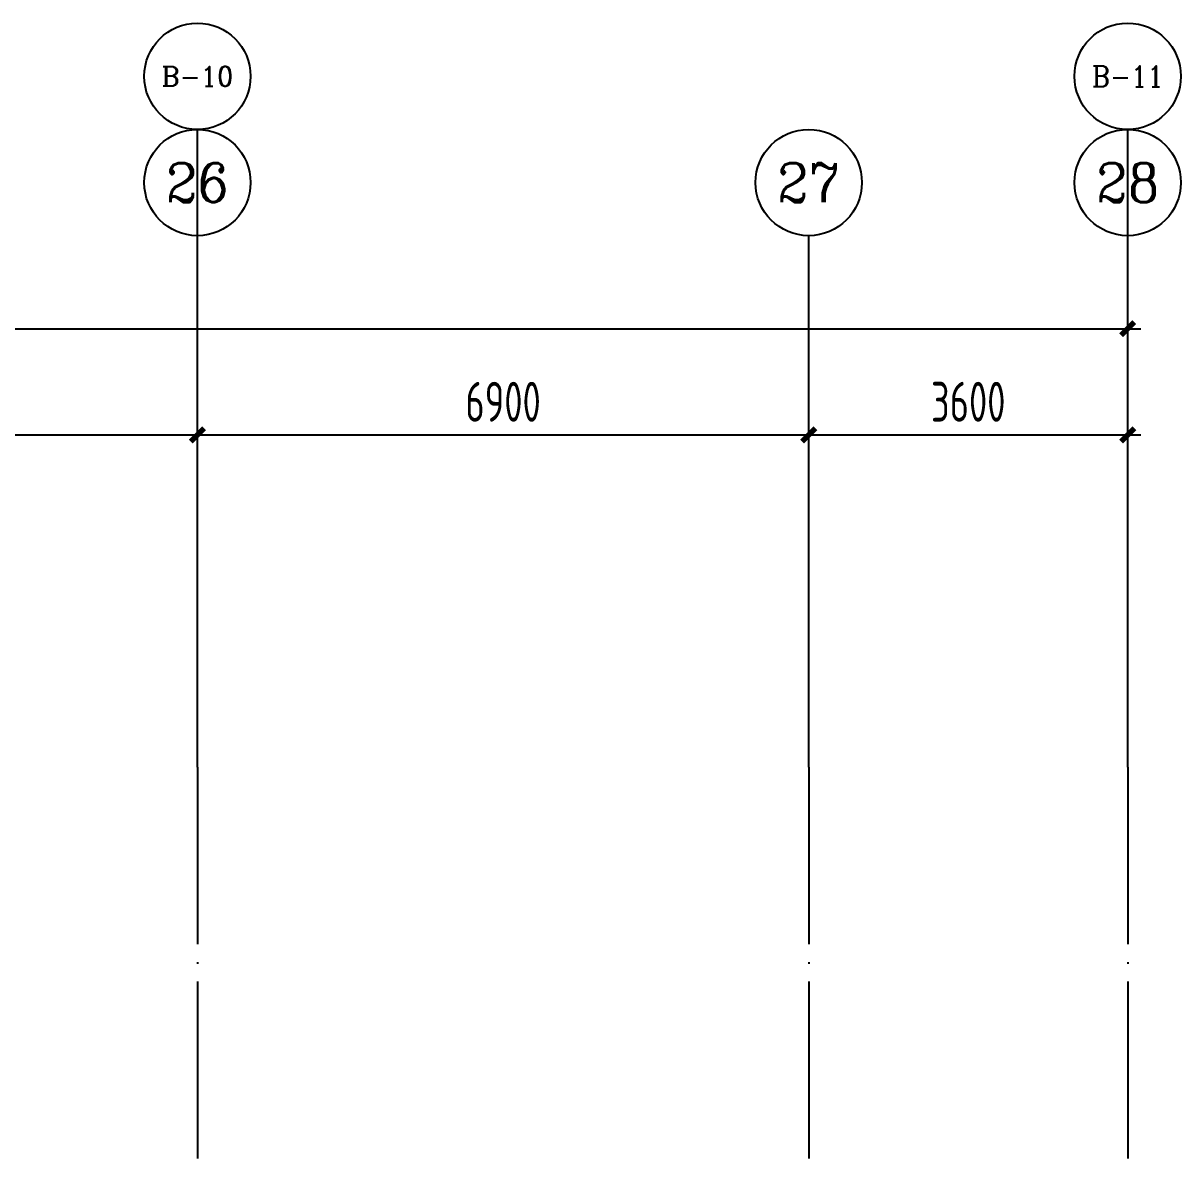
# Model space of a CAD drawing. Extents: x -502255 to 1362592, y -400300 to 332622.
# Drawn here: x 316991 to 330058, y -78348 to -65548 of the extents above; entities that cross this region are included whole.
import ezdxf
from ezdxf.enums import TextEntityAlignment as Align

# ---------------------------------------------------------------- set-up
doc = ezdxf.new("R2010")
doc.units = 0
doc.header["$LTSCALE"] = 1000
doc.header["$MEASUREMENT"] = 0
doc.linetypes.add('DOTE', pattern=[2.42, 2, -0.2, 0.02, -0.2])
for name, color, linetype in [('AXIS_TEXT', 7, 'Continuous'), ('S-DIM', 3, 'Continuous'), ('S-DOTE', 8, 'DOTE')]:
    doc.layers.add(name, color=color, linetype=linetype)
doc.styles.add('_TCH_AXIS', font='COMPLEX', dxfattribs={"bigfont": 'GBCBIG'})
doc.styles.add('COMPLEX', font='COMPLEX.shx', dxfattribs={"width": 0.65})
doc.styles.get("Standard").update_dxf_attribs({"font": 'tssdeng2.shx', "width": 0.7, "bigfont": '@@hztxt.shx'})
doc.dimstyles.new('TSSD_150_150', dxfattribs={"dimtxt": 450, "dimasz": 150, "dimexe": 150, "dimexo": 375, "dimgap": 150, "dimtad": 1, "dimdec": 0, "dimzin": 0, "dimdsep": 46, "dimtxsty": 'Standard', "dimblk": 'ARCHTICK', "dimcen": 0, "dimdle": 150, "dimclrt": 7, "dimadec": 0, "dimazin": 0, "dimtfac": 1, "dimtdec": 0, "dimtix": 1, "dimtmove": 2, "dimatfit": 3, "dimfxl": 1, "dimtolj": 1, "dimtzin": 0, "dimarcsym": 0})

# ---------------------------------------------------------------- blocks, each defined once
blk = doc.blocks.new('_ArchTick')
at = {"color": 0, "linetype": 'ByBlock', "const_width": 0.4}
blk.add_lwpolyline([(-0.5, -0.5), (0.5, 0.5)], dxfattribs=at)
blk = doc.blocks.new('*D2065')
at = {"layer": 'Defpoints', "color": 0, "transparency": 16777216}
for p in [(1116055, 263982), (1027055, 259032), (1116055, 259032)]:
    blk.add_point(p, dxfattribs=at)
at = {"layer": 'S-DIM', "color": 0, "lineweight": -2, "transparency": 16777216}
for p, q in [((1027055, 259407), (1027055, 264132)), ((1116055, 259407), (1116055, 264132)), ((1026905, 263982), (1116205, 263982))]:
    blk.add_line(p, q, dxfattribs=at)
at = {"layer": 'S-DIM', "color": 0, "lineweight": -2, "transparency": 16777216, "xscale": 150, "yscale": 150, "zscale": 150, "rotation": 180}
blk.add_blockref('_ArchTick', (1027055, 263982), dxfattribs=at)
at = {"layer": 'S-DIM', "color": 0, "lineweight": -2, "transparency": 16777216, "xscale": 150, "yscale": 150, "zscale": 150}
blk.add_blockref('_ArchTick', (1116055, 263982), dxfattribs=at)
at = {"layer": 'S-DIM', "color": 7, "transparency": 16777216, "insert": (1071555, 264357), "char_height": 450, "attachment_point": 5}
blk.add_mtext('\\A1;89000', dxfattribs=at)
blk = doc.blocks.new('*D2074')
at = {"layer": 'Defpoints', "color": 0, "transparency": 16777216}
for p in [(1105555, 262782), (1095055, 259032), (1105555, 259032)]:
    blk.add_point(p, dxfattribs=at)
at = {"layer": 'S-DIM', "color": 0, "lineweight": -2, "transparency": 16777216}
for p, q in [((1095055, 259407), (1095055, 262932)), ((1105555, 259407), (1105555, 262932)), ((1094905, 262782), (1105705, 262782))]:
    blk.add_line(p, q, dxfattribs=at)
at = {"layer": 'S-DIM', "color": 0, "lineweight": -2, "transparency": 16777216, "xscale": 150, "yscale": 150, "zscale": 150, "rotation": 180}
blk.add_blockref('_ArchTick', (1095055, 262782), dxfattribs=at)
at = {"layer": 'S-DIM', "color": 0, "lineweight": -2, "transparency": 16777216, "xscale": 150, "yscale": 150, "zscale": 150}
blk.add_blockref('_ArchTick', (1105555, 262782), dxfattribs=at)
at = {"layer": 'S-DIM', "color": 7, "transparency": 16777216, "insert": (1100305, 263157), "char_height": 450, "attachment_point": 5}
blk.add_mtext('\\A1;10500', dxfattribs=at)
blk = doc.blocks.new('*D2075')
at = {"layer": 'Defpoints', "color": 0, "transparency": 16777216}
for p in [(1112455, 262782), (1105555, 259032), (1112455, 259032)]:
    blk.add_point(p, dxfattribs=at)
at = {"layer": 'S-DIM', "color": 0, "lineweight": -2, "transparency": 16777216}
for p, q in [((1105555, 259407), (1105555, 262932)), ((1112455, 259407), (1112455, 262932)), ((1105405, 262782), (1112605, 262782))]:
    blk.add_line(p, q, dxfattribs=at)
at = {"layer": 'S-DIM', "color": 0, "lineweight": -2, "transparency": 16777216, "xscale": 150, "yscale": 150, "zscale": 150, "rotation": 180}
blk.add_blockref('_ArchTick', (1105555, 262782), dxfattribs=at)
at = {"layer": 'S-DIM', "color": 0, "lineweight": -2, "transparency": 16777216, "xscale": 150, "yscale": 150, "zscale": 150}
blk.add_blockref('_ArchTick', (1112455, 262782), dxfattribs=at)
at = {"layer": 'S-DIM', "color": 7, "transparency": 16777216, "insert": (1109005, 263157), "char_height": 450, "attachment_point": 5}
blk.add_mtext('\\A1;6900', dxfattribs=at)
blk = doc.blocks.new('*D2076')
at = {"layer": 'Defpoints', "color": 0, "transparency": 16777216}
for p in [(1116055, 262782), (1112455, 259032), (1116055, 259032)]:
    blk.add_point(p, dxfattribs=at)
at = {"layer": 'S-DIM', "color": 0, "lineweight": -2, "transparency": 16777216}
for p, q in [((1112455, 259407), (1112455, 262932)), ((1116055, 259407), (1116055, 262932)), ((1112305, 262782), (1116205, 262782))]:
    blk.add_line(p, q, dxfattribs=at)
at = {"layer": 'S-DIM', "color": 0, "lineweight": -2, "transparency": 16777216, "xscale": 150, "yscale": 150, "zscale": 150, "rotation": 180}
blk.add_blockref('_ArchTick', (1112455, 262782), dxfattribs=at)
at = {"layer": 'S-DIM', "color": 0, "lineweight": -2, "transparency": 16777216, "xscale": 150, "yscale": 150, "zscale": 150}
blk.add_blockref('_ArchTick', (1116055, 262782), dxfattribs=at)
at = {"layer": 'S-DIM', "color": 7, "transparency": 16777216, "insert": (1114255, 263157), "char_height": 450, "attachment_point": 5}
blk.add_mtext('\\A1;3600', dxfattribs=at)
blk = doc.blocks.new('_AXISO')
blk.add_circle((0, 0), 0.5)
at = {"layer": 'AXIS_TEXT', "style": 'COMPLEX', "width": 1.041667}
blk.add_attdef('A', text='', height=0.56, dxfattribs=at).set_placement((-0.25, -0.28), (0.25, -0.28), align=Align.FIT)
blk = doc.blocks.new('*D2096')
at = {"layer": 'Defpoints', "color": 0, "transparency": 16777216}
for p in [(1116055, 263982), (996205, 259032), (1116055, 259032)]:
    blk.add_point(p, dxfattribs=at)
at = {"layer": 'S-DIM', "color": 0, "lineweight": -2, "transparency": 16777216}
for p, q in [((996205, 259407), (996205, 264132)), ((1116055, 259407), (1116055, 264132)), ((996055, 263982), (1116205, 263982))]:
    blk.add_line(p, q, dxfattribs=at)
at = {"layer": 'S-DIM', "color": 0, "lineweight": -2, "transparency": 16777216, "xscale": 150, "yscale": 150, "zscale": 150, "rotation": 180}
blk.add_blockref('_ArchTick', (996205, 263982), dxfattribs=at)
at = {"layer": 'S-DIM', "color": 0, "lineweight": -2, "transparency": 16777216, "xscale": 150, "yscale": 150, "zscale": 150}
blk.add_blockref('_ArchTick', (1116055, 263982), dxfattribs=at)
at = {"layer": 'S-DIM', "color": 7, "transparency": 16777216, "insert": (1056130, 264357), "char_height": 450, "attachment_point": 5}
blk.add_mtext('\\A1;119850', dxfattribs=at)
blk = doc.blocks.new('*D2110')
at = {"layer": 'Defpoints', "color": 0, "transparency": 16777216}
for p in [(1105555, 262782), (1095055, 259032), (1105555, 259032)]:
    blk.add_point(p, dxfattribs=at)
at = {"layer": 'S-DIM', "color": 0, "lineweight": -2, "transparency": 16777216}
for p, q in [((1095055, 259407), (1095055, 262932)), ((1105555, 259407), (1105555, 262932)), ((1094905, 262782), (1105705, 262782))]:
    blk.add_line(p, q, dxfattribs=at)
at = {"layer": 'S-DIM', "color": 0, "lineweight": -2, "transparency": 16777216, "xscale": 150, "yscale": 150, "zscale": 150, "rotation": 180}
blk.add_blockref('_ArchTick', (1095055, 262782), dxfattribs=at)
at = {"layer": 'S-DIM', "color": 0, "lineweight": -2, "transparency": 16777216, "xscale": 150, "yscale": 150, "zscale": 150}
blk.add_blockref('_ArchTick', (1105555, 262782), dxfattribs=at)
at = {"layer": 'S-DIM', "color": 7, "transparency": 16777216, "insert": (1100305, 263157), "char_height": 450, "attachment_point": 5}
blk.add_mtext('\\A1;10500', dxfattribs=at)
blk = doc.blocks.new('*D2111')
at = {"layer": 'Defpoints', "color": 0, "transparency": 16777216}
for p in [(1112455, 262782), (1105555, 259032), (1112455, 259032)]:
    blk.add_point(p, dxfattribs=at)
at = {"layer": 'S-DIM', "color": 0, "lineweight": -2, "transparency": 16777216}
for p, q in [((1105555, 259407), (1105555, 262932)), ((1112455, 259407), (1112455, 262932)), ((1105405, 262782), (1112605, 262782))]:
    blk.add_line(p, q, dxfattribs=at)
at = {"layer": 'S-DIM', "color": 0, "lineweight": -2, "transparency": 16777216, "xscale": 150, "yscale": 150, "zscale": 150, "rotation": 180}
blk.add_blockref('_ArchTick', (1105555, 262782), dxfattribs=at)
at = {"layer": 'S-DIM', "color": 0, "lineweight": -2, "transparency": 16777216, "xscale": 150, "yscale": 150, "zscale": 150}
blk.add_blockref('_ArchTick', (1112455, 262782), dxfattribs=at)
at = {"layer": 'S-DIM', "color": 7, "transparency": 16777216, "insert": (1109005, 263157), "char_height": 450, "attachment_point": 5}
blk.add_mtext('\\A1;6900', dxfattribs=at)
blk = doc.blocks.new('*D2112')
at = {"layer": 'Defpoints', "color": 0, "transparency": 16777216}
for p in [(1116055, 262782), (1112455, 259032), (1116055, 259032)]:
    blk.add_point(p, dxfattribs=at)
at = {"layer": 'S-DIM', "color": 0, "lineweight": -2, "transparency": 16777216}
for p, q in [((1112455, 259407), (1112455, 262932)), ((1116055, 259407), (1116055, 262932)), ((1112305, 262782), (1116205, 262782))]:
    blk.add_line(p, q, dxfattribs=at)
at = {"layer": 'S-DIM', "color": 0, "lineweight": -2, "transparency": 16777216, "xscale": 150, "yscale": 150, "zscale": 150, "rotation": 180}
blk.add_blockref('_ArchTick', (1112455, 262782), dxfattribs=at)
at = {"layer": 'S-DIM', "color": 0, "lineweight": -2, "transparency": 16777216, "xscale": 150, "yscale": 150, "zscale": 150}
blk.add_blockref('_ArchTick', (1116055, 262782), dxfattribs=at)
at = {"layer": 'S-DIM', "color": 7, "transparency": 16777216, "insert": (1114255, 263157), "char_height": 450, "attachment_point": 5}
blk.add_mtext('\\A1;3600', dxfattribs=at)
blk = doc.blocks.new('dsadasd')
at = {"layer": 'S-DIM'}
for p, q in [((1105554.9, 259031.5), (1105554.9, 266231.5)), ((1116054.9, 259031.5), (1116054.9, 266231.5)), ((1105554.9, 259031.5), (1105554.9, 265031.5)), ((1112454.9, 259031.5), (1112454.9, 265031.5)), ((1116054.9, 259031.5), (1116054.9, 265031.5))]:
    blk.add_line(p, q, dxfattribs=at)
at = {"layer": 'S-DOTE', "color": 8, "linetype": 'DOTE'}
for p, q in [((1105554.9, 259031.5), (1105554.9, 84926.2)), ((1112454.9, 259031.5), (1112454.9, 84926.2)), ((1116054.9, 259031.5), (1116054.9, 84926.2))]:
    blk.add_line(p, q, dxfattribs=at)
at = {"layer": 'S-DIM'}
ref = blk.add_blockref('_AXISO', (1105554.9, 266831.5), dxfattribs=dict(at, xscale=1200, yscale=1200, zscale=1200))
ref.add_attrib('A', 'B-10', dxfattribs={"layer": 'AXIS_TEXT', "height": 221.02, "style": '_TCH_AXIS'}).set_placement((1105149.7, 266721), (1105960.1, 266721), align=Align.FIT)
ref = blk.add_blockref('_AXISO', (1116054.9, 266831.5), dxfattribs=dict(at, xscale=1200, yscale=1200, zscale=1200))
ref.add_attrib('A', 'B-11', dxfattribs={"layer": 'AXIS_TEXT', "height": 235.2, "style": '_TCH_AXIS'}).set_placement((1115651.7, 266713.9), (1116458.1, 266713.9), align=Align.FIT)
ref = blk.add_blockref('_AXISO', (1105554.9, 265631.5), dxfattribs=dict(at, xscale=1200, yscale=1200, zscale=1200))
ref.add_attrib('A', '26', dxfattribs={"layer": 'AXIS_TEXT', "height": 441.41, "style": '_TCH_AXIS'}).set_placement((1105197.6, 265410.8), (1105912.3, 265410.8), align=Align.FIT)
ref = blk.add_blockref('_AXISO', (1112454.9, 265631.5), dxfattribs=dict(at, xscale=1200, yscale=1200, zscale=1200))
ref.add_attrib('A', '27', dxfattribs={"layer": 'AXIS_TEXT', "height": 441.41, "style": '_TCH_AXIS'}).set_placement((1112097.6, 265410.8), (1112812.3, 265410.8), align=Align.FIT)
ref = blk.add_blockref('_AXISO', (1116054.9, 265631.5), dxfattribs=dict(at, xscale=1200, yscale=1200, zscale=1200))
ref.add_attrib('A', '28', dxfattribs={"layer": 'AXIS_TEXT', "height": 441.41, "style": '_TCH_AXIS'}).set_placement((1115697.6, 265410.8), (1116412.3, 265410.8), align=Align.FIT)
for p1, p2, distance, picture, middle in [((996204.9, 259031.5), (1116054.9, 259031.5), 4950, '*D2096', (1056129.9, 264356.5)), ((1027054.9, 259031.5), (1116054.9, 259031.5), 4950, '*D2065', (1071554.9, 264356.5)), ((1095054.9, 259031.5), (1105554.9, 259031.5), 3750, '*D2074', (1100304.9, 263156.5)), ((1095054.9, 259031.5), (1105554.9, 259031.5), 3750, '*D2110', (1100304.9, 263156.5)), ((1105554.9, 259031.5), (1112454.9, 259031.5), 3750, '*D2075', (1109004.9, 263156.5)), ((1105554.9, 259031.5), (1112454.9, 259031.5), 3750, '*D2111', (1109004.9, 263156.5)), ((1112454.9, 259031.5), (1116054.9, 259031.5), 3750, '*D2076', (1114254.9, 263156.5)), ((1112454.9, 259031.5), (1116054.9, 259031.5), 3750, '*D2112', (1114254.9, 263156.5))]:
    dim = blk.add_aligned_dim(p1=p1, p2=p2, distance=distance, dimstyle='TSSD_150_150', dxfattribs=at)
    dim.commit()
    dim.dimension.update_dxf_attribs({"geometry": picture, "text_midpoint": middle})

msp = doc.modelspace()

# ---------------------------------------------------------------- block references
at = {"layer": 'S-DOTE'}
msp.add_blockref('dsadasd', (-786596.8, -332979.9), dxfattribs=at)

doc.saveas('drawing.dxf')
